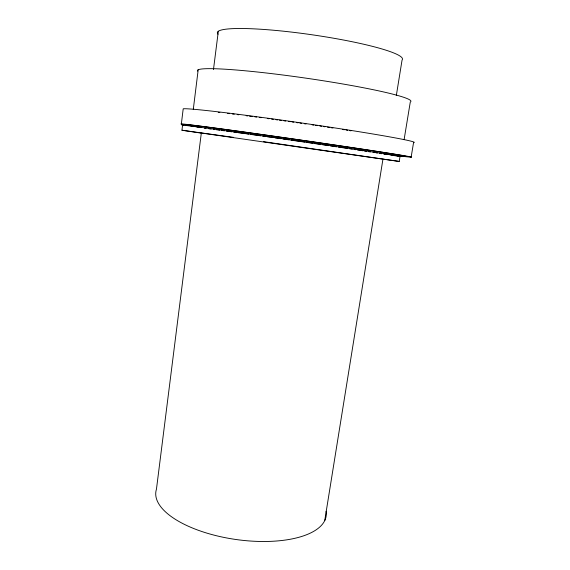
<?xml version="1.0" encoding="UTF-8"?>
<svg xmlns="http://www.w3.org/2000/svg" width="570" height="570" viewBox="0 0 570 570"><rect width="100%" height="100%" fill="white"/><g stroke="black" fill="none" stroke-linecap="round" stroke-linejoin="round"><path stroke-width="0.85" d="M181.367 123.875L183.205 108.799A117.05 3.171 8.2 0 1 310.971 124.338A117.05 3.171 8.2 0 1 413.549 142.657L411.127 157.22M201.103 133.124L181.951 130.224L182.55 125.35M193.28 109.419L198.189 69.789M213.465 69.597L218.324 31.272M324.736 520.602L382.947 159.137L201.324 133.017L156.451 489.21A86.006 36.017 8.1 0 0 238.431 539.833A86.006 36.017 8.1 0 0 326.111 511.254M396.314 95.617L402.049 60.128A93.516 11.329 8.2 0 0 309.04 34.35A93.516 11.329 8.2 0 0 218.011 34.229M382.947 159.137L399.214 161.431L400.04 156.38L396.435 155.731A112.197 0.948 8.2 0 0 263.525 136.002A112.197 0.948 8.2 0 0 183.497 125.55M404.123 139.522L410.286 102.03A107.851 7.966 8.2 0 0 307.031 78.311A107.851 7.966 8.2 0 0 197.576 71.122M181.951 130.224L233.522 137.363M394.005 155.603L400.04 156.38M263.468 141.645L399.214 161.431M201.239 127.502A116.722 1.133 8.2 0 1 222.841 129.084A116.722 1.133 8.2 0 1 378.943 151.663A116.722 1.133 8.2 0 1 383.717 153.893M218.246 112.333A107.046 2.893 8.2 0 1 219.849 112.511M227.637 113.423A107.046 2.893 8.2 0 1 229.482 113.644M232.318 113.986A107.046 2.893 8.2 0 1 234.249 114.221M237.206 114.584A107.046 2.893 8.2 0 1 238.766 114.784M246.14 115.717A107.046 2.893 8.2 0 1 247.843 115.938M249.56 116.159A107.046 2.893 8.2 0 1 252.175 116.501M254.833 116.85A107.046 2.893 8.2 0 1 256.621 117.085M259.322 117.441A107.046 2.893 8.2 0 1 261.138 117.684M267.316 118.517A107.046 2.893 8.2 0 1 269.019 118.745M271.605 119.102A107.046 2.893 8.2 0 1 273.344 119.337M275.973 119.7A107.046 2.893 8.2 0 1 277.733 119.942M279.507 120.185A107.046 2.893 8.2 0 1 281.281 120.434M283.96 120.812A107.046 2.893 8.2 0 1 285.748 121.061M288.427 121.439A107.046 2.893 8.2 0 1 290.216 121.695M292.004 121.944A107.046 2.893 8.2 0 1 293.785 122.201M296.429 122.578A107.046 2.893 8.2 0 1 298.16 122.828M299.898 123.077A107.046 2.893 8.2 0 1 301.637 123.327M304.259 123.711A107.046 2.893 8.2 0 1 306.005 123.968M312.118 124.859A107.046 2.893 8.2 0 1 313.856 125.115M315.588 125.372A107.046 2.893 8.2 0 1 317.312 125.628M319.884 126.013A107.046 2.893 8.2 0 1 321.587 126.269M323.276 126.526A107.046 2.893 8.2 0 1 324.957 126.775M327.522 127.167A107.046 2.893 8.2 0 1 329.325 127.445M331.127 127.716A107.046 2.893 8.2 0 1 332.923 127.993M342.613 129.497A107.046 2.893 8.2 0 1 344.323 129.761M346.026 130.031A107.046 2.893 8.2 0 1 347.7 130.295M349.36 130.559A107.046 2.893 8.2 0 1 350.999 130.822M201.132 127.409A111.727 1.083 8.2 0 1 228.356 129.91A111.727 1.083 8.2 0 1 374.233 151.022A111.727 1.083 8.2 0 1 384.002 153.864M204.452 128.257A92.333 0.777 8.2 0 1 205.969 128.435M208.862 128.784A92.333 0.777 8.2 0 1 211.178 129.077M213.244 129.34A92.333 0.777 8.2 0 1 214.74 129.532M216.336 129.739A92.333 0.777 8.2 0 1 219.785 130.195M221.63 130.437A92.333 0.777 8.2 0 1 224.544 130.829M226.304 131.064A92.333 0.777 8.2 0 1 231.926 131.827M233.636 132.062A92.333 0.777 8.2 0 1 236.272 132.425M238.075 132.675A92.333 0.777 8.2 0 1 245.606 133.715M246.404 133.822A92.333 0.777 8.2 0 1 248.834 134.164M250.487 134.392A92.333 0.777 8.2 0 1 260.853 135.845M262.642 136.102A92.333 0.777 8.2 0 1 265.335 136.479M267.145 136.736A92.333 0.777 8.2 0 1 269.859 137.121M270.714 137.242A92.333 0.777 8.2 0 1 273.279 137.605M275.011 137.855A92.333 0.777 8.2 0 1 281.16 138.731M282.934 138.98A92.333 0.777 8.2 0 1 289.161 139.878M290.935 140.135A92.333 0.777 8.2 0 1 305.064 142.172M306.824 142.429A92.333 0.777 8.2 0 1 312.959 143.327M314.69 143.576A92.333 0.777 8.2 0 1 320.654 144.452M322.314 144.695A92.333 0.777 8.2 0 1 328.705 145.635M330.507 145.906A92.333 0.777 8.2 0 1 336.663 146.818M338.381 147.074A92.333 0.777 8.2 0 1 347.643 148.464M349.524 148.742A92.333 0.777 8.2 0 1 352.281 149.162M354.07 149.433A92.333 0.777 8.2 0 1 355.815 149.696M357.518 149.96A92.333 0.777 8.2 0 1 363.076 150.808M364.543 151.036A92.333 0.777 8.2 0 1 366.603 151.356M368.576 151.663A92.333 0.777 8.2 0 1 370.443 151.955M373.036 152.368A92.333 0.777 8.2 0 1 374.618 152.625M376.079 152.86A92.333 0.777 8.2 0 1 377.411 153.081M379.606 153.444A92.333 0.777 8.2 0 1 381.401 153.758"/></g></svg>
